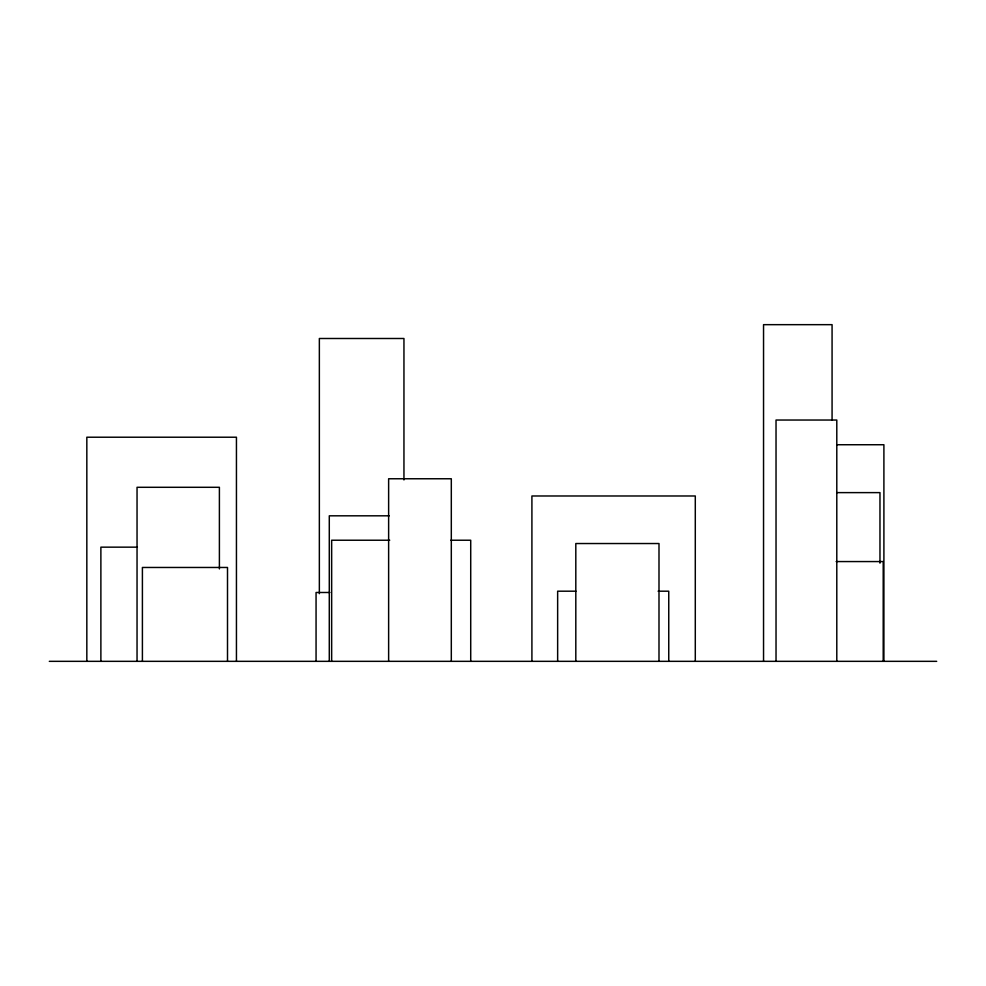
<?xml version="1.0" encoding="UTF-8"?>
<svg xmlns="http://www.w3.org/2000/svg" width="986" height="986" viewBox="0 0 986 986"><rect width="100%" height="100%" fill="white"/><g stroke="black" fill="none" stroke-linecap="round" stroke-linejoin="round"><path stroke-width="1.48" d="M837.287 444.735L883.9 444.735L883.9 661.335M836.855 492.618L879.968 492.618L879.968 563.166M389.297 515.814L329.287 515.814L329.287 661.335M389.716 540.229L331.653 540.229L331.653 661.335M450.849 540.229L470.716 540.229L470.716 661.335M137.399 547.156L100.88 547.156L100.88 661.335M836.165 561.564L883.209 561.564L883.209 661.335M575.91 591.193L557.645 591.193L557.645 661.335M658.093 591.193L668.755 591.193L668.755 661.335M329.854 592.487L316.062 592.487L316.062 661.335M49.3 661.335L936.7 661.335M836.794 661.335L836.794 420.036L776.031 420.036L776.031 661.335M832.073 419.974L832.073 324.665L763.546 324.665L763.546 661.335M695.29 661.335L695.29 495.983L531.91 495.983L531.91 661.335M658.993 661.335L658.993 543.532L575.812 543.532L575.812 661.335M451.305 661.335L451.305 478.765L388.632 478.765L388.632 661.335M403.952 479.935L403.952 338.494L319.353 338.494L319.353 593.683M236.443 661.335L236.443 437.217L86.83 437.217L86.83 661.335M227.507 661.335L227.507 567.468L142.403 567.468L142.403 661.335M219.397 568.922L219.397 487.294L137.042 487.294L137.042 661.335"/></g></svg>
